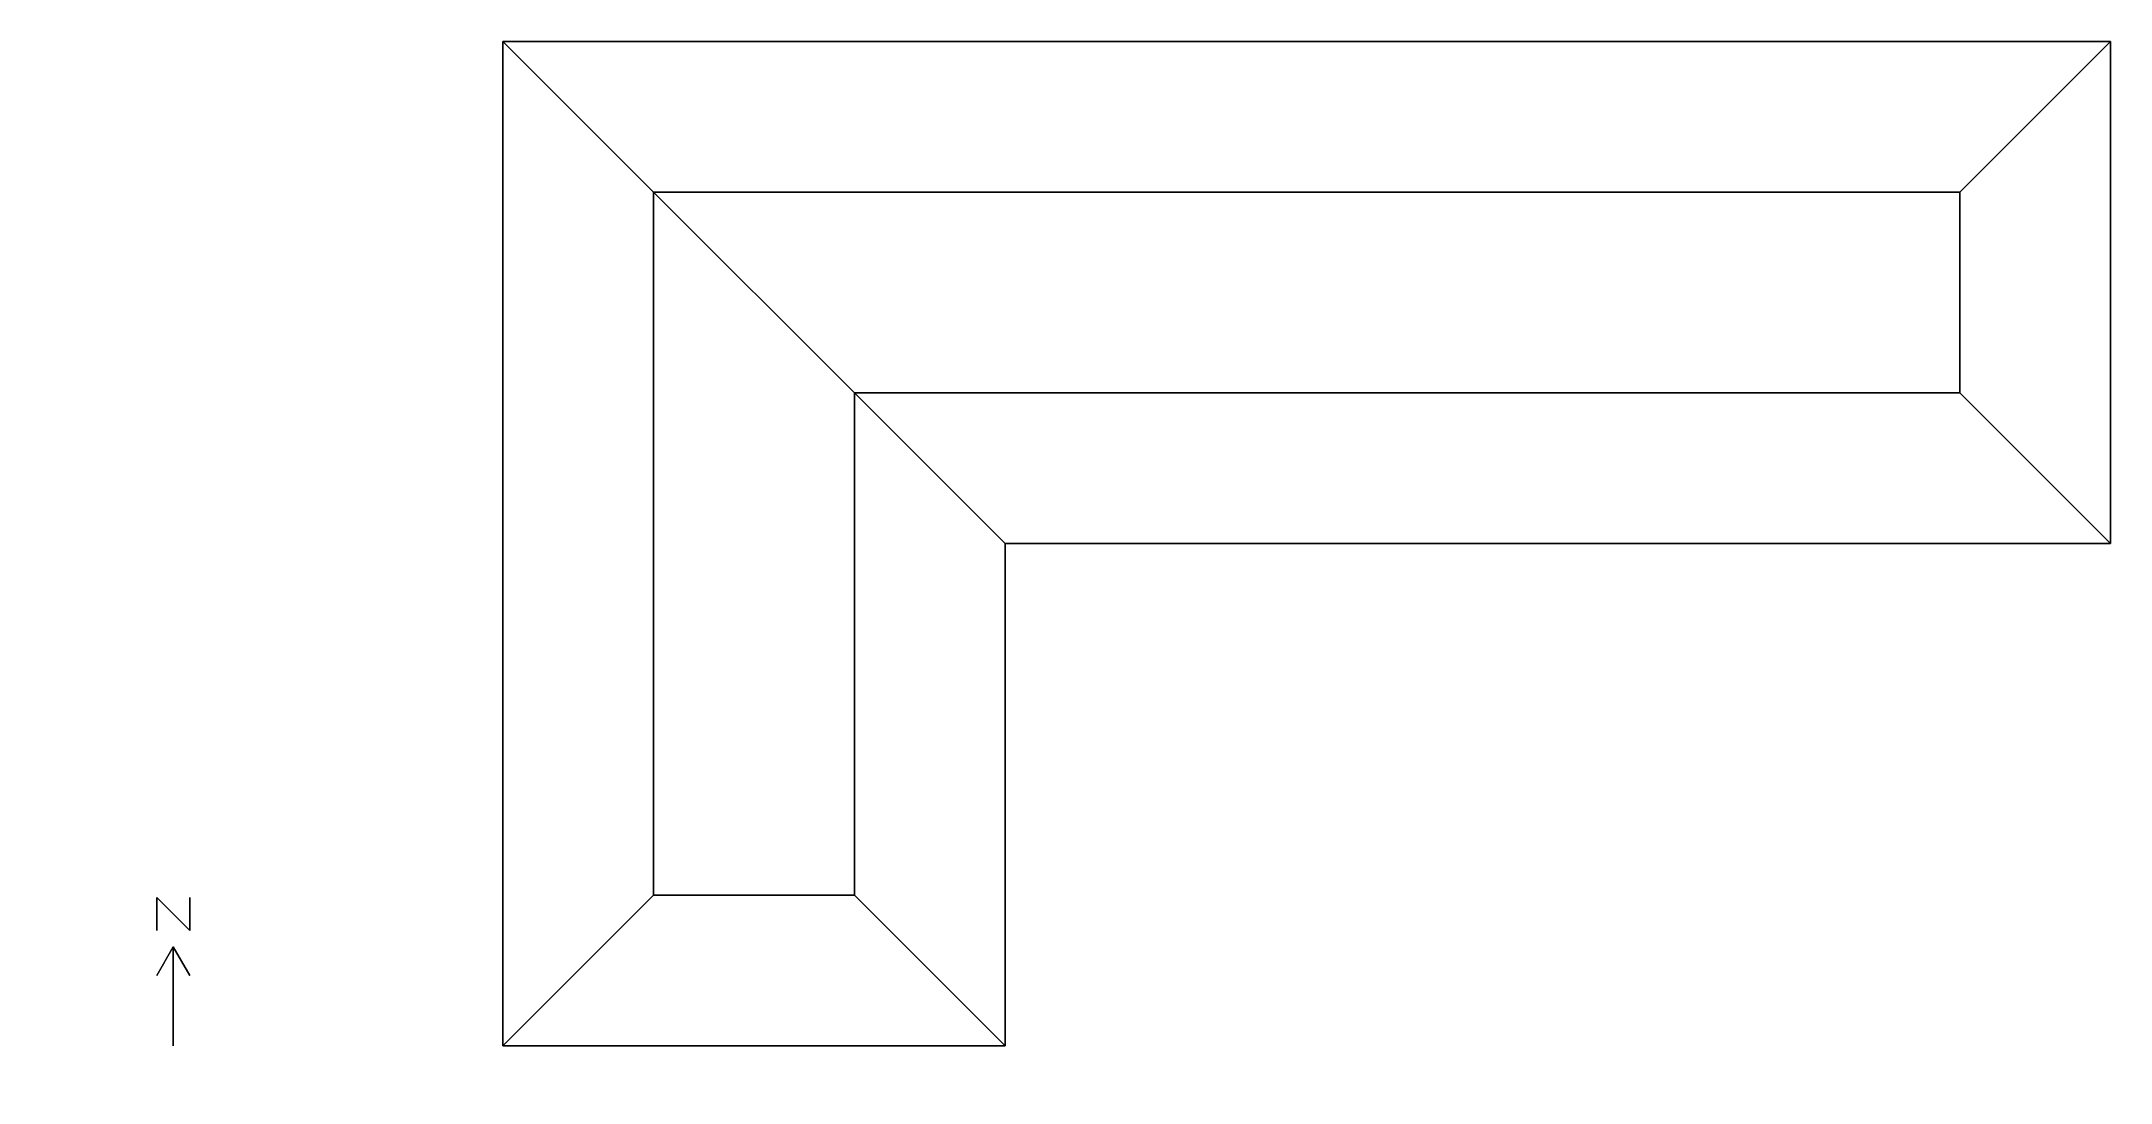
# Model space of a CAD drawing. Header units: metres. Extents: x -14 to 48.8, y -31.6 to 0.
import ezdxf

# ---------------------------------------------------------------- set-up
doc = ezdxf.new("R2010")
doc.units = ezdxf.units.M

msp = doc.modelspace()

# ---------------------------------------------------------------- linework, layer by layer
at = {"layer": '1', "color": 3}
for points in [[(-10.5, -25.97851, 0.1), (-10.5, -25.97851), (-10.5, -26.97851), (-10.5, -26.97851, 0.1)], [(-10.5, -25.97851, 0.1), (-10.5, -25.97851), (-9.5, -26.97851), (-9.5, -26.97851, 0.1)], [(-9.5, -25.97851, 0.1), (-9.5, -25.97851), (-9.5, -26.97851), (-9.5, -26.97851, 0.1)], [(-10, -27.47851, 0.1), (-10, -27.47851), (-10.5, -28.34454), (-10.5, -28.34454, 0.1)], [(-10, -27.47851, 0.1), (-10, -27.47851), (-10, -30.47851), (-10, -30.47851, 0.1)], [(-10, -27.47851, 0.1), (-10, -27.47851), (-9.5, -28.34454), (-9.5, -28.34454, 0.1)]]:
    msp.add_3dface(points, dxfattribs=at)
at = {"layer": 'MAIN_ZONE_A_B_G_L', "color": 43}
for points in [[(48.76562, 0, 3.04785), (48.76562, 0), (0, 0), (0, 0, 3.04785)], [(44.19384, -4.57178, 3.04785), (44.19384, -4.57178), (4.57178, -4.57178), (4.57178, -4.57178, 3.04785)]]:
    msp.add_3dface(points, dxfattribs=at)
at = {"layer": 'MAIN_ZONE_A_B_G_L', "color": 8}
msp.add_3dface([(0, 0), (48.76562, 0), (44.19384, -4.57178), (4.57178, -4.57178)], dxfattribs=at)
at = {"layer": 'MAIN_ZONE_A_B_G_L', "color": 15}
msp.add_3dface([(4.57178, -4.57178, 3.04785), (44.19384, -4.57178, 3.04785), (48.76562, 0, 3.04785), (0, 0, 3.04785)], dxfattribs=at)
at = {"layer": 'MAIN_ZONE_A_B_G_L', "color": 143}
for points in [[(5.52, 0, 2.28589), (5.52, 0, 0.76196), (4.60564, 0, 0.76196), (4.60564, 0, 2.28589)], [(11.04, 0, 2.28589), (11.04, 0, 0.76196), (10.12564, 0, 0.76196), (10.12564, 0, 2.28589)], [(16.55999, 0, 2.28589), (16.55999, 0, 0.76196), (15.64564, 0, 0.76196), (15.64564, 0, 2.28589)], [(22.07999, 0, 2.28589), (22.07999, 0, 0.76196), (21.16564, 0, 0.76196), (21.16564, 0, 2.28589)], [(27.59999, 0, 2.28589), (27.59999, 0, 0.76196), (26.68563, 0, 0.76196), (26.68563, 0, 2.28589)], [(33.11999, 0, 2.28589), (33.11999, 0, 0.76196), (32.20564, 0, 0.76196), (32.20564, 0, 2.28589)], [(38.63999, 0, 2.28589), (38.63999, 0, 0.76196), (37.72563, 0, 0.76196), (37.72563, 0, 2.28589)], [(44.15998, 0, 2.28589), (44.15998, 0, 0.76196), (43.24563, 0, 0.76196), (43.24563, 0, 2.28589)]]:
    msp.add_3dface(points, dxfattribs=at)
at = {"layer": 'MAIN_ZONE_B_C_H_G', "color": 8}
msp.add_3dface([(48.76562, 0), (48.76562, -15.23926), (44.19384, -10.66748), (44.19384, -4.57178)], dxfattribs=at)
at = {"layer": 'MAIN_ZONE_B_C_H_G', "color": 15}
msp.add_3dface([(44.19384, -4.57178, 3.04785), (44.19384, -10.66748, 3.04785), (48.76562, -15.23926, 3.04785), (48.76562, 0, 3.04785)], dxfattribs=at)
at = {"layer": 'MAIN_ZONE_B_C_H_G', "color": 43}
for points in [[(48.76562, -15.23926, 3.04785), (48.76562, -15.23926), (48.76562, 0), (48.76562, 0, 3.04785)], [(44.19384, -10.66748, 3.04785), (44.19384, -10.66748), (44.19384, -4.57178), (44.19384, -4.57178, 3.04785)]]:
    msp.add_3dface(points, dxfattribs=at)
at = {"layer": 'MAIN_ZONE_B_C_H_G', "color": 143}
for points in [[(48.76562, -4.0384, 2.28589), (48.76562, -4.0384, 0.76196), (48.76562, -3.12405, 0.76196), (48.76562, -3.12405, 2.28589)], [(48.76562, -8.07681, 2.28589), (48.76562, -8.07681, 0.76196), (48.76562, -7.16245, 0.76196), (48.76562, -7.16245, 2.28589)], [(48.76562, -12.11521, 2.28589), (48.76562, -12.11521, 0.76196), (48.76562, -11.20085, 0.76196), (48.76562, -11.20085, 2.28589)]]:
    msp.add_3dface(points, dxfattribs=at)
at = {"layer": 'MAIN_ZONE_C_D_I_H', "color": 43}
for points in [[(10.66748, -10.66748, 3.04785), (10.66748, -10.66748), (44.19384, -10.66748), (44.19384, -10.66748, 3.04785)], [(15.23926, -15.23926, 3.04785), (15.23926, -15.23926), (48.76562, -15.23926), (48.76562, -15.23926, 3.04785)]]:
    msp.add_3dface(points, dxfattribs=at)
at = {"layer": 'MAIN_ZONE_C_D_I_H', "color": 8}
msp.add_3dface([(48.76562, -15.23926), (15.23926, -15.23926), (10.66748, -10.66748), (44.19384, -10.66748)], dxfattribs=at)
at = {"layer": 'MAIN_ZONE_C_D_I_H', "color": 15}
msp.add_3dface([(44.19384, -10.66748, 3.04785), (10.66748, -10.66748, 3.04785), (15.23926, -15.23926, 3.04785), (48.76562, -15.23926, 3.04785)], dxfattribs=at)
at = {"layer": 'MAIN_ZONE_C_D_I_H', "color": 143}
for points in [[(18.62999, -15.23926, 2.28589), (18.62999, -15.23926, 0.76196), (19.54435, -15.23926, 0.76196), (19.54435, -15.23926, 2.28589)], [(22.93508, -15.23926, 2.28589), (22.93508, -15.23926, 0.76196), (23.84944, -15.23926, 0.76196), (23.84944, -15.23926, 2.28589)], [(27.24017, -15.23926, 2.28589), (27.24017, -15.23926, 0.76196), (28.15453, -15.23926, 0.76196), (28.15453, -15.23926, 2.28589)], [(31.54526, -15.23926, 2.28589), (31.54526, -15.23926, 0.76196), (32.45962, -15.23926, 0.76196), (32.45962, -15.23926, 2.28589)], [(35.85035, -15.23926, 2.28589), (35.85035, -15.23926, 0.76196), (36.76471, -15.23926, 0.76196), (36.76471, -15.23926, 2.28589)], [(40.15544, -15.23926, 2.28589), (40.15544, -15.23926, 0.76196), (41.0698, -15.23926, 0.76196), (41.0698, -15.23926, 2.28589)], [(44.46053, -15.23926, 2.28589), (44.46053, -15.23926, 0.76196), (45.37489, -15.23926, 0.76196), (45.37489, -15.23926, 2.28589)]]:
    msp.add_3dface(points, dxfattribs=at)
at = {"layer": 'MAIN_ZONE_D_E_J_I', "color": 43}
for points in [[(10.66748, -25.90674, 3.04785), (10.66748, -25.90674), (10.66748, -10.66748), (10.66748, -10.66748, 3.04785)], [(15.23926, -30.47851, 3.04785), (15.23926, -30.47851), (15.23926, -15.23926), (15.23926, -15.23926, 3.04785)]]:
    msp.add_3dface(points, dxfattribs=at)
at = {"layer": 'MAIN_ZONE_D_E_J_I', "color": 8}
msp.add_3dface([(15.23926, -15.23926), (15.23926, -30.47851), (10.66748, -25.90674), (10.66748, -10.66748)], dxfattribs=at)
at = {"layer": 'MAIN_ZONE_D_E_J_I', "color": 15}
msp.add_3dface([(10.66748, -10.66748, 3.04785), (10.66748, -25.90674, 3.04785), (15.23926, -30.47851, 3.04785), (15.23926, -15.23926, 3.04785)], dxfattribs=at)
at = {"layer": 'MAIN_ZONE_D_E_J_I', "color": 143}
for points in [[(15.23926, -19.27766, 2.28589), (15.23926, -19.27766, 0.76196), (15.23926, -18.3633, 0.76196), (15.23926, -18.3633, 2.28589)], [(15.23926, -23.31606, 2.28589), (15.23926, -23.31606, 0.76196), (15.23926, -22.40171, 0.76196), (15.23926, -22.40171, 2.28589)], [(15.23926, -27.35447, 2.28589), (15.23926, -27.35447, 0.76196), (15.23926, -26.44011, 0.76196), (15.23926, -26.44011, 2.28589)]]:
    msp.add_3dface(points, dxfattribs=at)
at = {"layer": 'MAIN_ZONE_E_F_K_J', "color": 8}
msp.add_3dface([(15.23926, -30.47851), (0, -30.47851), (4.57178, -25.90674), (10.66748, -25.90674)], dxfattribs=at)
at = {"layer": 'MAIN_ZONE_E_F_K_J', "color": 15}
msp.add_3dface([(10.66748, -25.90674, 3.04785), (4.57178, -25.90674, 3.04785), (0, -30.47851, 3.04785), (15.23926, -30.47851, 3.04785)], dxfattribs=at)
at = {"layer": 'MAIN_ZONE_E_F_K_J', "color": 43}
for points in [[(4.57178, -25.90674, 3.04785), (4.57178, -25.90674), (10.66748, -25.90674), (10.66748, -25.90674, 3.04785)], [(0, -30.47851, 3.04785), (0, -30.47851), (15.23926, -30.47851), (15.23926, -30.47851, 3.04785)]]:
    msp.add_3dface(points, dxfattribs=at)
at = {"layer": 'MAIN_ZONE_E_F_K_J', "color": 143}
for points in [[(2.31637, -30.47851, 2.28589), (2.31637, -30.47851, 0.76196), (3.23072, -30.47851, 0.76196), (3.23072, -30.47851, 2.28589)], [(5.54709, -30.47851, 2.28589), (5.54709, -30.47851, 0.76196), (6.46145, -30.47851, 0.76196), (6.46145, -30.47851, 2.28589)], [(8.77781, -30.47851, 2.28589), (8.77781, -30.47851, 0.76196), (9.69217, -30.47851, 0.76196), (9.69217, -30.47851, 2.28589)], [(12.00853, -30.47851, 2.28589), (12.00853, -30.47851, 0.76196), (12.92289, -30.47851, 0.76196), (12.92289, -30.47851, 2.28589)]]:
    msp.add_3dface(points, dxfattribs=at)
at = {"layer": 'MAIN_ZONE_G_H_I_L', "color": 43}
for points in [[(4.57178, -4.57178, 3.04785), (4.57178, -4.57178), (44.19384, -4.57178), (44.19384, -4.57178, 3.04785)], [(10.66748, -10.66748, 3.04785), (10.66748, -10.66748), (4.57178, -4.57178), (4.57178, -4.57178, 3.04785)], [(44.19384, -4.57178, 3.04785), (44.19384, -4.57178), (44.19384, -10.66748), (44.19384, -10.66748, 3.04785)], [(44.19384, -10.66748, 3.04785), (44.19384, -10.66748), (10.66748, -10.66748), (10.66748, -10.66748, 3.04785)]]:
    msp.add_3dface(points, dxfattribs=at)
at = {"layer": 'MAIN_ZONE_G_H_I_L', "color": 8}
msp.add_3dface([(44.19384, -4.57178), (44.19384, -10.66748), (10.66748, -10.66748), (4.57178, -4.57178)], dxfattribs=at)
at = {"layer": 'MAIN_ZONE_G_H_I_L', "color": 15}
msp.add_3dface([(4.57178, -4.57178, 3.04785), (10.66748, -10.66748, 3.04785), (44.19384, -10.66748, 3.04785), (44.19384, -4.57178, 3.04785)], dxfattribs=at)
at = {"layer": 'MAIN_ZONE_I_J_K_L', "color": 43}
for points in [[(4.57178, -25.90674, 3.04785), (4.57178, -25.90674), (4.57178, -4.57178), (4.57178, -4.57178, 3.04785)], [(4.57178, -4.57178, 3.04785), (4.57178, -4.57178), (10.66748, -10.66748), (10.66748, -10.66748, 3.04785)], [(10.66748, -10.66748, 3.04785), (10.66748, -10.66748), (10.66748, -25.90674), (10.66748, -25.90674, 3.04785)], [(10.66748, -25.90674, 3.04785), (10.66748, -25.90674), (4.57178, -25.90674), (4.57178, -25.90674, 3.04785)]]:
    msp.add_3dface(points, dxfattribs=at)
at = {"layer": 'MAIN_ZONE_I_J_K_L', "color": 8}
msp.add_3dface([(10.66748, -10.66748), (10.66748, -25.90674), (4.57178, -25.90674), (4.57178, -4.57178)], dxfattribs=at)
at = {"layer": 'MAIN_ZONE_I_J_K_L', "color": 15}
msp.add_3dface([(4.57178, -4.57178, 3.04785), (4.57178, -25.90674, 3.04785), (10.66748, -25.90674, 3.04785), (10.66748, -10.66748, 3.04785)], dxfattribs=at)
at = {"layer": 'MAIN_ZONE_L_K_F_A', "color": 43}
for points in [[(0, 0, 3.04785), (0, 0), (0, -30.47851), (0, -30.47851, 3.04785)], [(4.57178, -4.57178, 3.04785), (4.57178, -4.57178), (4.57178, -25.90674), (4.57178, -25.90674, 3.04785)]]:
    msp.add_3dface(points, dxfattribs=at)
at = {"layer": 'MAIN_ZONE_L_K_F_A', "color": 8}
msp.add_3dface([(4.57178, -4.57178), (4.57178, -25.90674), (0, -30.47851), (0, 0)], dxfattribs=at)
at = {"layer": 'MAIN_ZONE_L_K_F_A', "color": 15}
msp.add_3dface([(0, 0, 3.04785), (0, -30.47851, 3.04785), (4.57178, -25.90674, 3.04785), (4.57178, -4.57178, 3.04785)], dxfattribs=at)
at = {"layer": 'MAIN_ZONE_L_K_F_A', "color": 143}
for points in [[(0, -9.54993, 2.28589), (0, -9.54993, 0.76196), (0, -10.46429, 0.76196), (0, -10.46429, 2.28589)], [(0, -20.01423, 2.28589), (0, -20.01423, 0.76196), (0, -20.92858, 0.76196), (0, -20.92858, 2.28589)]]:
    msp.add_3dface(points, dxfattribs=at)

doc.saveas('drawing.dxf')
